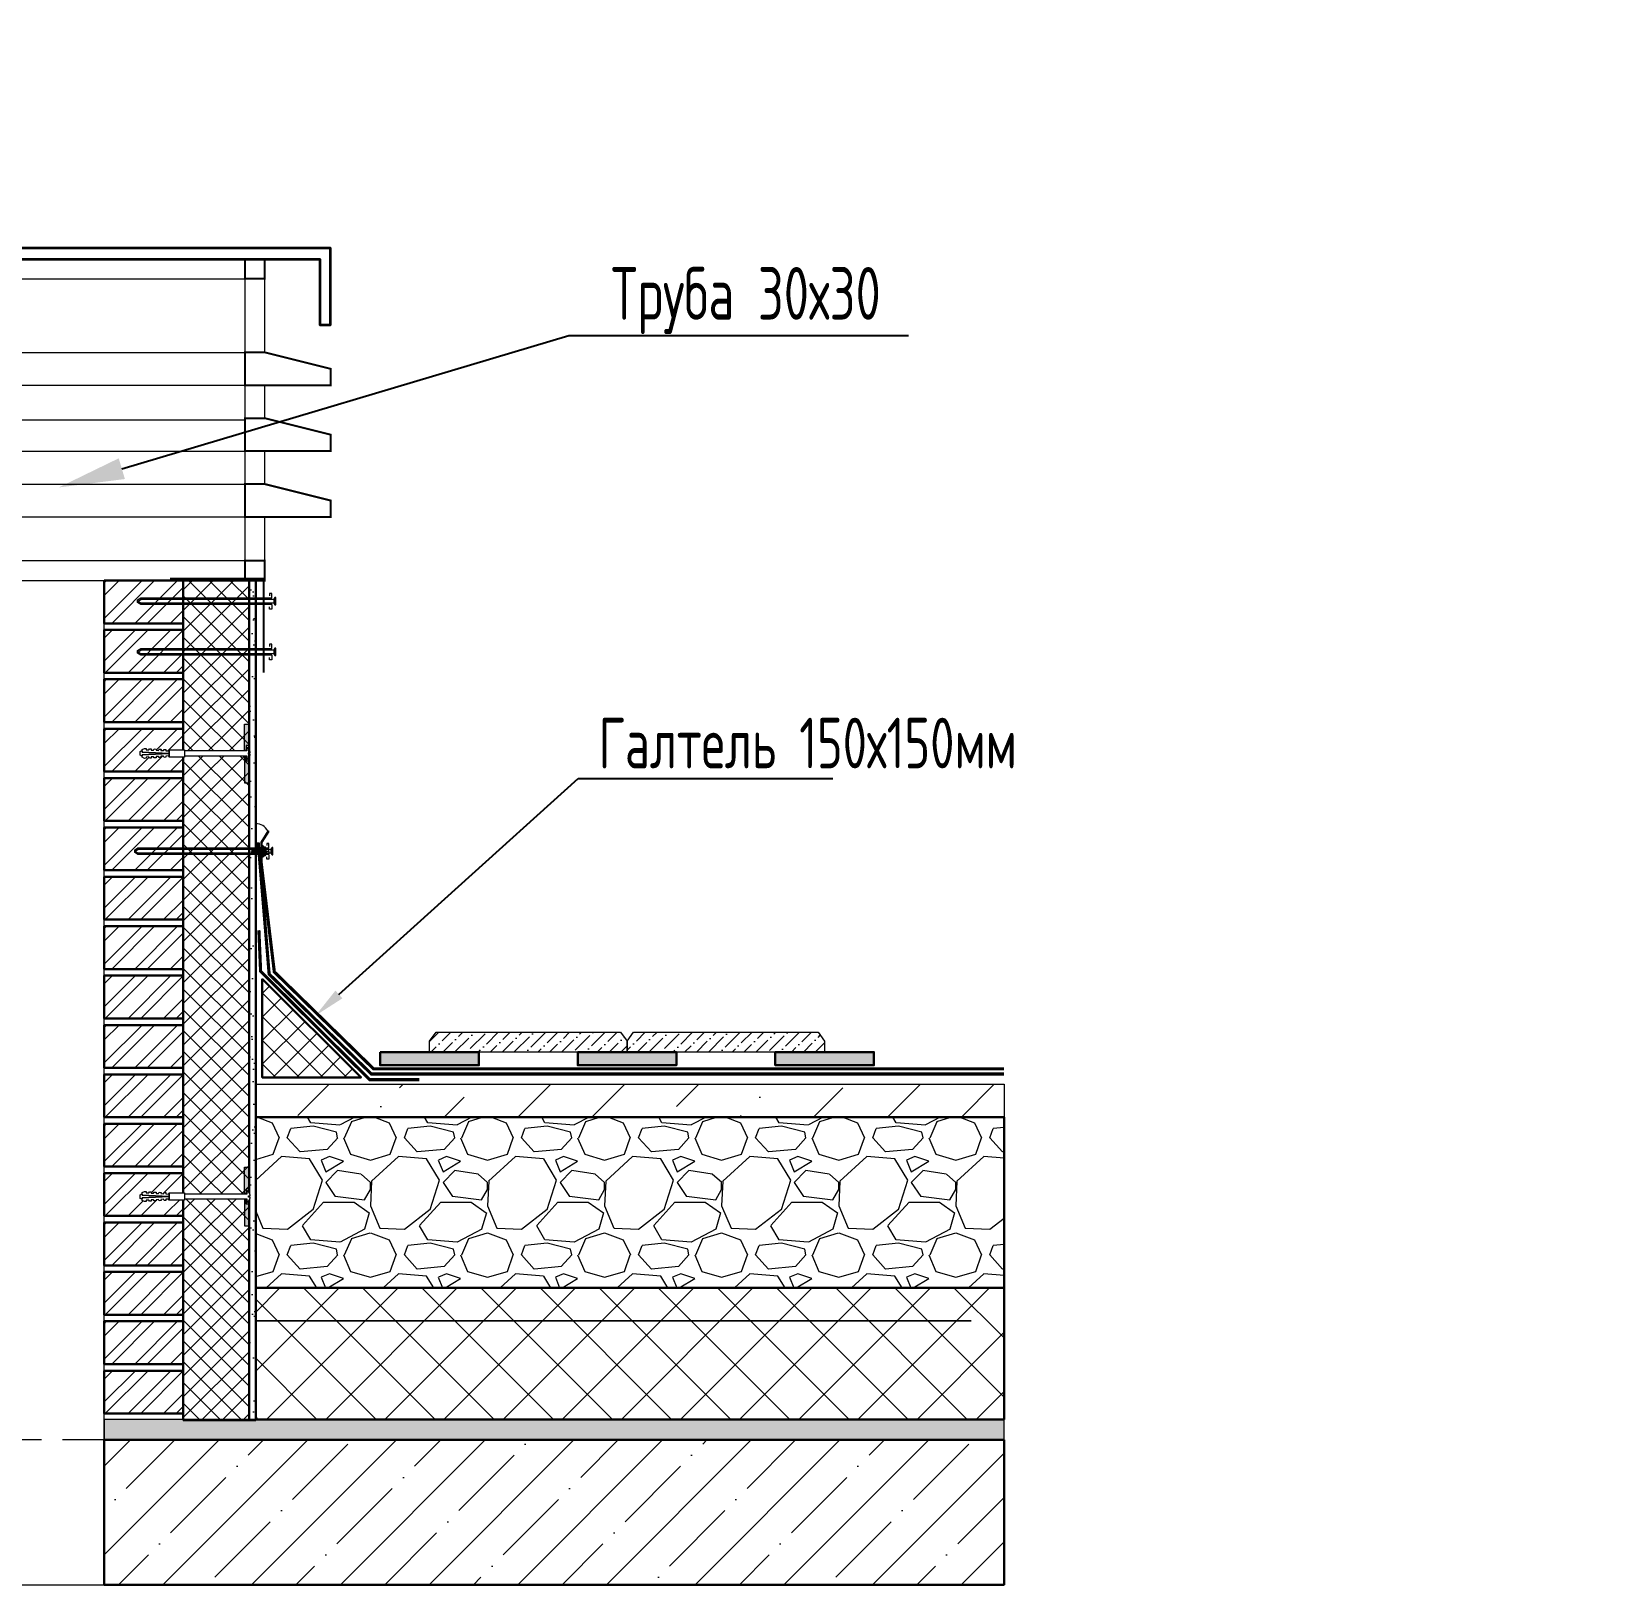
# Model space of a CAD drawing. Header units: millimetres. Extents: x -360149 to 682031, y -35655 to 209517.
# Drawn here: x 588741 to 591117, y 114298 to 116657 of the extents above; entities that cross this region are included whole.
import ezdxf
from ezdxf import colors
from ezdxf.entities.mleader import LeaderData, LeaderLine
from ezdxf.math import Vec2, Vec3

# ---------------------------------------------------------------- set-up
doc = ezdxf.new("R2010")
doc.units = ezdxf.units.MM
doc.header["$MEASUREMENT"] = 0
doc.linetypes.add('DASHED2', pattern=[9.525, 6.35, -3.175])
doc.linetypes.add('HIDDEN', pattern=[6, 4, -2])
doc.layers.get('0').update_dxf_attribs({"color": 250, "lineweight": 9})
for name, color, linetype, lineweight in [('1. АР_Разрез', 7, 'Continuous', 30), ('28. АР_ФАСАД', 7, 'Continuous', 9), ('TN-ГИДРОИЗОЛЯЦИЯ БИТУМАЯ ВЕРХНЯЯ', 32, 'Continuous', 15), ('TN-МЕТАЛЛ КОНСТРУКЦИИ', 162, 'Continuous', 35), ('Штриховка в сечении', 7, 'Continuous', 18)]:
    doc.layers.add(name, color=color, linetype=linetype, lineweight=lineweight)
doc.styles.add('ISOCPEUR', font='isocpeur.ttf', dxfattribs={"width": 0.7})

msp = doc.modelspace()

# ---------------------------------------------------------------- hatches: boundary and pattern name
at = {"ltscale": 3}
h = msp.add_hatch(dxfattribs=at)
h.set_pattern_fill('STEEL', color=256, scale=12)
h.set_pattern_definition([(45, (-19707.07, 99238.213), (-26.9407684, 26.9407684), []), (45, (-19707.07, 99257.263), (-26.9407684, 26.9407684), [])])
h.paths.add_polyline_path([(588971.79, 115823.29), (588851.79, 115823.29), (588851.79, 115758.29), (588971.79, 115758.29)])
h = msp.add_hatch()
h.set_pattern_fill('NET', color=256, scale=7, angle=45)
h.set_pattern_definition([(45, (185834.391, 3803088.884), (-15.71544821, 15.71544821), []), (135, (185834.391, 3803088.884), (-15.71544821, -15.71544821), [])])
h.paths.add_polyline_path([(588971.79, 115823.29), (588971.79, 114548.29), (589071.79, 114548.29), (589071.79, 115823.29)])
h = msp.add_hatch(dxfattribs=at)
h.set_pattern_fill('STEEL', color=256, scale=12)
h.set_pattern_definition([(45, (-19707.07, 99173.213), (-26.9407684, 26.9407684), []), (45, (-19707.07, 99192.263), (-26.9407684, 26.9407684), [])])
h.paths.add_polyline_path([(588971.79, 115748.29), (588851.79, 115748.29), (588851.79, 115683.29), (588971.79, 115683.29)])
h = msp.add_hatch(dxfattribs=at)
h.set_pattern_fill('STEEL', color=256, scale=12)
h.set_pattern_definition([(45, (-19707.07, 99088.213), (-26.9407684, 26.9407684), []), (45, (-19707.07, 99107.263), (-26.9407684, 26.9407684), [])])
h.paths.add_polyline_path([(588971.79, 115673.29), (588851.79, 115673.29), (588851.79, 115608.29), (588971.79, 115608.29)])
h = msp.add_hatch(dxfattribs=at)
h.set_pattern_fill('STEEL', color=256, scale=12)
h.set_pattern_definition([(45, (-19707.07, 99013.213), (-26.9407684, 26.9407684), []), (45, (-19707.07, 99032.263), (-26.9407684, 26.9407684), [])])
h.paths.add_polyline_path([(588971.79, 115598.29), (588851.79, 115598.29), (588851.79, 115533.29), (588971.79, 115533.29)])
h = msp.add_hatch(dxfattribs=at)
h.set_pattern_fill('STEEL', color=256, scale=12)
h.set_pattern_definition([(45, (-19707.07, 98948.213), (-26.9407684, 26.9407684), []), (45, (-19707.07, 98967.263), (-26.9407684, 26.9407684), [])])
h.paths.add_polyline_path([(588971.79, 115523.29), (588851.79, 115523.29), (588851.79, 115458.29), (588971.79, 115458.29)])
h = msp.add_hatch(dxfattribs=at)
h.set_pattern_fill('STEEL', color=256, scale=12)
h.set_pattern_definition([(45, (-19707.07, 98863.214), (-26.9407684, 26.9407684), []), (45, (-19707.07, 98882.264), (-26.9407684, 26.9407684), [])])
h.paths.add_polyline_path([(588971.79, 115448.29), (588851.79, 115448.29), (588851.79, 115383.29), (588971.79, 115383.29)])
h = msp.add_hatch(dxfattribs=at)
h.set_pattern_fill('STEEL', color=256, scale=12)
h.set_pattern_definition([(45, (-19707.07, 98798.214), (-26.9407684, 26.9407684), []), (45, (-19707.07, 98817.264), (-26.9407684, 26.9407684), [])])
h.paths.add_polyline_path([(588971.79, 115373.29), (588851.79, 115373.29), (588851.79, 115308.29), (588971.79, 115308.29)])
h = msp.add_hatch(dxfattribs=at)
h.set_pattern_fill('STEEL', color=256, scale=12)
h.set_pattern_definition([(45, (-19707.07, 98713.214), (-26.9407684, 26.9407684), []), (45, (-19707.07, 98732.264), (-26.9407684, 26.9407684), [])])
h.paths.add_polyline_path([(588971.79, 115298.29), (588851.79, 115298.29), (588851.79, 115233.29), (588971.79, 115233.29)])
h = msp.add_hatch(dxfattribs=at)
h.set_pattern_fill('STEEL', color=256, scale=12)
h.set_pattern_definition([(45, (-19707.07, 98648.214), (-26.9407684, 26.9407684), []), (45, (-19707.07, 98667.264), (-26.9407684, 26.9407684), [])])
h.paths.add_polyline_path([(588971.79, 115223.29), (588851.79, 115223.29), (588851.79, 115158.29), (588971.79, 115158.29)])
h = msp.add_hatch()
h.set_pattern_fill('ANSI37', color=256, scale=8, style=0)
h.set_pattern_definition([(45, (428956.215, 20832.196), (-17.9605122, 17.9605122), []), (135, (428956.215, 20832.196), (-17.9605122, -17.9605122), [])])
h.paths.add_polyline_path([(589241.79, 115068.59), (589091.79, 115218.59), (589091.79, 115068.59)])
h = msp.add_hatch(dxfattribs=at)
h.set_pattern_fill('STEEL', color=256, scale=12)
h.set_pattern_definition([(45, (-19707.07, 98563.214), (-26.9407684, 26.9407684), []), (45, (-19707.07, 98582.264), (-26.9407684, 26.9407684), [])])
h.paths.add_polyline_path([(588971.79, 115148.29), (588851.79, 115148.29), (588851.79, 115083.29), (588971.79, 115083.29)])
h = msp.add_hatch()
h.set_pattern_fill('ANSI36', color=256, scale=4, angle=359.76373)
h.set_pattern_definition([(44.763727, (636786.308, 363008.047), (6.8369733, 24.6677202), [31.75, -6.35, 0, -6.35])])
h.paths.add_polyline_path([(589345.81, 115123.9), (589355.81, 115137.24), (589635.81, 115137.24), (589645.81, 115123.9), (589645.81, 115107.24), (589345.81, 115107.24)])
h = msp.add_hatch()
h.set_pattern_fill('ANSI36', color=256, scale=4, angle=359.76373)
h.set_pattern_definition([(44.763727, (636486.308, 363008.047), (6.8369733, 24.6677202), [31.75, -6.35, 0, -6.35])])
h.paths.add_polyline_path([(589645.81, 115123.9), (589655.81, 115137.24), (589935.81, 115137.24), (589945.81, 115123.9), (589945.81, 115107.24), (589645.81, 115107.24)])
h = msp.add_hatch(color=253)
h.dxf.hatch_style = 1
h.paths.add_polyline_path([(589420.81, 115107.24), (589420.81, 115087.24), (589270.81, 115087.24), (589270.81, 115107.24)])
h = msp.add_hatch(color=253)
h.dxf.hatch_style = 1
h.paths.add_polyline_path([(589720.81, 115107.24), (589720.81, 115087.24), (589570.81, 115087.24), (589570.81, 115107.24)])
h = msp.add_hatch(color=253)
h.dxf.hatch_style = 1
h.paths.add_polyline_path([(590020.81, 115107.24), (590020.81, 115087.24), (589870.81, 115087.24), (589870.81, 115107.24)])
h = msp.add_hatch(dxfattribs=at)
h.set_pattern_fill('STEEL', color=256, scale=12)
h.set_pattern_definition([(45, (-19707.07, 98498.214), (-26.9407684, 26.9407684), []), (45, (-19707.07, 98517.264), (-26.9407684, 26.9407684), [])])
h.paths.add_polyline_path([(588971.79, 115073.29), (588851.79, 115073.29), (588851.79, 115008.29), (588971.79, 115008.29)])
h = msp.add_hatch(dxfattribs=at)
h.set_pattern_fill('STEEL', color=256, scale=12)
h.set_pattern_definition([(45, (-19707.07, 98413.214), (-26.9407684, 26.9407684), []), (45, (-19707.07, 98432.264), (-26.9407684, 26.9407684), [])])
h.paths.add_polyline_path([(588971.79, 114998.29), (588851.79, 114998.29), (588851.79, 114933.29), (588971.79, 114933.29)])
h = msp.add_hatch(dxfattribs=at)
h.set_pattern_fill('STEEL', color=256, scale=12)
h.set_pattern_definition([(45, (-19707.07, 98348.214), (-26.9407684, 26.9407684), []), (45, (-19707.07, 98367.264), (-26.9407684, 26.9407684), [])])
h.paths.add_polyline_path([(588971.79, 114923.29), (588851.79, 114923.29), (588851.79, 114858.29), (588971.79, 114858.29)])
h = msp.add_hatch(dxfattribs=at)
h.set_pattern_fill('STEEL', color=256, scale=12)
h.set_pattern_definition([(45, (-19707.07, 98263.214), (-26.9407684, 26.9407684), []), (45, (-19707.07, 98282.264), (-26.9407684, 26.9407684), [])])
h.paths.add_polyline_path([(588971.79, 114848.29), (588851.79, 114848.29), (588851.79, 114783.29), (588971.79, 114783.29)])
h = msp.add_hatch(dxfattribs=at)
h.set_pattern_fill('STEEL', color=256, scale=12)
h.set_pattern_definition([(45, (-19707.07, 98198.214), (-26.9407684, 26.9407684), []), (45, (-19707.07, 98217.264), (-26.9407684, 26.9407684), [])])
h.paths.add_polyline_path([(588971.79, 114773.29), (588851.79, 114773.29), (588851.79, 114708.29), (588971.79, 114708.29)])
at = {"transparency": 33554687}
h = msp.add_hatch(dxfattribs=at)
h.set_pattern_fill('ANSI37', color=256, scale=20, angle=90)
h.set_pattern_definition([(135, (184710.665, 3801297), (-44.9012806, -44.9012806), []), (225, (184710.665, 3801297), (44.9012806, -44.9012806), [])])
h.paths.add_polyline_path([(589081.79, 114749.29), (589081.79, 114549.4), (590218.51, 114549.4), (590218.51, 114749.29)])
at = {"ltscale": 3}
h = msp.add_hatch(dxfattribs=at)
h.set_pattern_fill('STEEL', color=256, scale=12)
h.set_pattern_definition([(45, (-19707.07, 98113.214), (-26.9407684, 26.9407684), []), (45, (-19707.07, 98132.264), (-26.9407684, 26.9407684), [])])
h.paths.add_polyline_path([(588971.79, 114698.29), (588851.79, 114698.29), (588851.79, 114633.29), (588971.79, 114633.29)])
h = msp.add_hatch(dxfattribs=at)
h.set_pattern_fill('STEEL', color=256, scale=12)
h.set_pattern_definition([(45, (-19707.07, 98048.214), (-26.9407684, 26.9407684), []), (45, (-19707.07, 98067.264), (-26.9407684, 26.9407684), [])])
h.paths.add_polyline_path([(588971.79, 114623.29), (588851.79, 114623.29), (588851.79, 114558.29), (588971.79, 114558.29)])
at = {"layer": '28. АР_ФАСАД', "ltscale": 3}
h = msp.add_hatch(dxfattribs=at)
h.set_pattern_fill('ANSI35', color=256, scale=15, style=0)
h.set_pattern_definition([(45, (-19925.78, 78461.68), (-67.351921, 67.351921), []), (45, (-19858.43, 78461.68), (-67.351921, 67.351921), [119.0625, -23.8125, 0, -23.8125])])
h.paths.add_polyline_path([(588851.79, 114518.29), (588851.79, 114298.29), (590218.51, 114298.29), (590218.51, 114518.29)])
at = {"layer": 'Штриховка в сечении', "transparency": 33554636}
h = msp.add_hatch(dxfattribs=at)
h.set_pattern_fill('ANSI36', color=256, scale=25)
h.set_pattern_definition([(45, (566175.76, 218325.584), (42.09495, 154.34815), [198.4375, -39.6875, 0, -39.6875])])
h.paths.add_polyline_path([(589081.79, 115058.29), (589081.79, 115008.29), (590218.51, 115008.29), (590218.51, 115058.29)])
at = {"layer": 'Штриховка в сечении', "lineweight": 5, "transparency": 33554636}
h = msp.add_hatch(dxfattribs=at)
h.set_pattern_fill('GRAVEL', color=256, scale=7)
h.set_pattern_definition([(228.0127875, (184710.133, 3820683.32), (-1422.40000011, -1600.1999999), [23.920501, -2368.133855]), (184.969741, (184694.1315, 3820665.54), (2133.599999156, 177.800010129), [41.04833, -4063.7834225]), (132.5104471, (184653.237, 3820661.984), (1778.00000075, -1955.799999317), [28.943706, -2865.430596]), (267.273689, (184583.8955, 3820617.534), (177.800000372, 3555.999999981), [37.380316, -3700.65062]), (292.83365418, (184582.1175, 3820580.196), (-889.000000074, 2133.599999969), [36.654359, -3628.786542]), (357.273689, (184596.3415, 3820546.414), (-3555.999999981, 177.800000372), [37.380316, -3700.65062]), (37.69424047, (184633.6795, 3820544.636), (-2311.399999898, -1778.000000133), [49.433556, -4893.918072]), (72.25532837, (184672.7955, 3820574.862), (1244.600000335, 3911.599999894), [46.670366, -4620.367962]), (121.42956562, (184687.0195, 3820619.312), (-1422.400000202, 2311.399999876), [37.50691, -3713.188199]), (175.2363583, (184667.461, 3820651.316), (1955.79999997, -177.80000031), [42.81993, -2098.1755865]), (222.3974378, (184624.7895, 3820654.872), (-2133.599999932, -1955.8000000745), [55.375454, -5482.174076]), (138.81407483, (184759.917, 3820615.756), (-1244.599999925, 1066.80000009), [18.900318, -1871.139608]), (171.4692344, (184745.6935, 3820628.202), (2311.400000062, -355.599999597), [35.957739, -3559.82473]), (225, (184710.13, 3820633.54), (-2e-14, -177.8), [25.144654, -226.302518]), (203.1985905, (184697.687, 3820654.872), (889.00000002, 355.59999994), [13.540892, -1340.543566]), (291.8014095, (184685.24, 3820649.538), (-177.80000004, 533.4), [19.149593, -938.332709]), (30.9637565, (184692.353, 3820631.758), (533.40000001, 355.59999998), [31.102376, -1005.640871]), (161.5650512, (184719.023, 3820647.76), (355.6, -177.8), [22.4901, -539.762868]), (16.38954033, (184582.117, 3820649.538), (1778, 533.4), [31.50616, -3119.117867]), (70.34617594, (184612.343, 3820658.428), (-711.200000065, -1955.799999977), [26.431926, -2616.7550975]), (293.1985905, (184719.023, 3820683.32), (-355.59999994, 889.00000002), [27.081607, -1327.002851]), (343.61045967, (184729.691, 3820658.428), (-1778.000000037, 533.399999876), [31.50616, -3119.117867]), (339.4439548, (184582.117, 3820539.302), (-889, 355.6), [30.382464, -1488.741402]), (294.7751406, (184610.565, 3820528.634), (-889.00000106, 1955.79999952), [25.457048, -2520.251537]), (66.8014095, (184720.801, 3820505.52), (355.59999994, 889.00000002), [27.081607, -1327.002851]), (17.35402464, (184731.47, 3820530.412), (-2311.399999954, -711.20000015), [29.804792, -2950.666319]), (69.4439548, (184633.68, 3820505.52), (-355.60000001, -889), [15.191232, -1503.932634]), (101.3099325, (184710.133, 3820505.52), (-177.8, 711.2), [9.066022, -897.5396475]), (165.9637565, (184708.355, 3820514.41), (533.4, -177.8), [36.654359, -696.433821]), (186.00900596, (184672.7955, 3820523.3), (1777.99999999, 177.800000093), [33.96869, -3362.8955404]), (303.6900675, (184692.353, 3820615.756), (-177.8, 355.6), [25.642672, -615.424345]), (353.1572266, (184706.5775, 3820594.42), (3022.600000019, -355.599999842), [44.768973, -4432.1206346]), (60.9453959, (184751.027, 3820589.086), (-711.20000002, -1244.59999999), [18.305577, -1812.257462]), (90, (184759.92, 3820605.09), (-177.8, 177.8), [10.668, -167.132]), (120.25643716, (184669.24, 3820528.634), (711.199999913, -1244.60000005), [24.700687, -2445.375854]), (48.0127875, (184656.793, 3820549.97), (1422.400000117, 1600.199999896), [47.841002, -2344.213354]), (0, (184688.8, 3820585.53), (177.8, 177.8), [46.228, -131.572]), (325.3048465, (184735.025, 3820585.53), (1778.000000674, -1244.599999038), [28.112669, -2783.152171]), (254.0546041, (184758.14, 3820569.528), (-177.79999999, -711.2), [25.888036, -1268.515503]), (207.64597536, (184751.0275, 3820544.636), (-3378.200000124, -1777.999999764), [42.150157, -4172.87251]), (175.42607874, (184713.6895, 3820525.078), (-2311.4, 177.8), [44.592062, -4414.609252])])
h.paths.add_polyline_path([(589081.79, 115008.29), (589081.79, 114749.29), (590218.51, 114749.29), (590218.51, 115008.29)])
at = {"layer": 'Штриховка в сечении', "transparency": 33554636}
h = msp.add_hatch(dxfattribs=at)
h.set_pattern_fill('AR-SAND', color=256, scale=0.3)
h.set_pattern_definition([(37.5, (187588.278, 3808186.337), (-0.48000939, 14.68239712), [0, -11.5824, 0, -12.954, 0, -12.3825]), (7.5, (187588.278, 3808186.337), (13.48569849, 21.50475302), [0, -6.2484, 0, -10.4394, 0, -4.0005]), (327.5, (187578.906, 3808186.337), (23.729771107, 0.04311554), [0, -3.81, 0, -13.716, 0, -17.907]), (317.5, (187578.906, 3808186.337), (22.90669357, 6.6878797), [0, -1.905, 0, -8.9916, 0, -10.287])])
h.paths.add_polyline_path([(590218.54, 114518.29), (590218.51, 114548.29), (588851.8, 114548.85), (588851.8, 114518.85)])

# ---------------------------------------------------------------- linework, layer by layer
at = {"ltscale": 3}
msp.add_line((588851.79, 114518.29), (588851.79, 115823.29), dxfattribs=at)
for p, q in [((589111.01, 115797.4), (589111.01, 115786.2)), ((589111.01, 115720.45), (589111.01, 115709.25)), ((589075.36, 115411.94), (589076.36, 115413.44)), ((589076.38, 115412.94), (589075.36, 115411.94)), ((589076.36, 115410.44), (589075.36, 115411.94)), ((589076.36, 115413.44), (589076.38, 115412.94)), ((589076.36, 115413.44), (589083.26, 115413.44)), ((589076.36, 115410.44), (589081.79, 115410.44)), ((589076.38, 115412.94), (589080.36, 115412.44)), ((589080.36, 115413.44), (589080.36, 115412.44)), ((589081.56, 115411.73), (589080.36, 115412.44)), ((589080.36, 115410.44), (589081.56, 115411.73)), ((589081.94, 115411.73), (589081.79, 115410.44)), ((589082.68, 115409.55), (589081.79, 115410.44)), ((589081.94, 115411.73), (589082.68, 115409.55)), ((589081.94, 115411.73), (589082.68, 115410.44)), ((589082.68, 115410.44), (589083.99, 115410.44)), ((589082.68, 115409.55), (589082.68, 115410.44)), ((589083.26, 115414.33), (589084.88, 115409.55)), ((589083.26, 115414.33), (589084.16, 115413.44)), ((589083.26, 115414.33), (589083.26, 115413.44)), ((589083.26, 115413.44), (589083.99, 115410.44)), ((589084.88, 115409.55), (589083.99, 115410.44)), ((589084.16, 115413.44), (589085.46, 115413.44)), ((589084.16, 115413.44), (589084.88, 115410.44)), ((589084.88, 115410.44), (589086.19, 115410.44)), ((589084.88, 115409.55), (589084.88, 115410.44)), ((589085.46, 115414.33), (589087.08, 115409.55)), ((589085.46, 115414.33), (589086.36, 115413.44)), ((589085.46, 115414.33), (589085.46, 115413.44)), ((589085.46, 115413.44), (589086.19, 115410.44)), ((589087.08, 115409.55), (589086.19, 115410.44)), ((589086.36, 115413.44), (589087.66, 115413.44)), ((589086.36, 115413.44), (589087.08, 115410.44)), ((589087.08, 115410.44), (589088.39, 115410.44)), ((589087.08, 115409.55), (589087.08, 115410.44)), ((589087.66, 115414.33), (589089.28, 115409.55)), ((589087.66, 115414.33), (589088.56, 115413.44)), ((589087.66, 115414.33), (589087.66, 115413.44)), ((589087.66, 115413.44), (589088.39, 115410.44)), ((589089.28, 115409.55), (589088.39, 115410.44)), ((589088.56, 115413.44), (589089.86, 115413.44)), ((589088.56, 115413.44), (589089.28, 115410.44)), ((589089.28, 115410.44), (589090.59, 115410.44)), ((589089.28, 115409.55), (589089.28, 115410.44)), ((589089.86, 115414.33), (589091.48, 115409.55)), ((589089.86, 115414.33), (589090.76, 115413.44)), ((589089.86, 115414.33), (589089.86, 115413.44)), ((589089.86, 115413.44), (589090.59, 115410.44)), ((589091.48, 115409.55), (589090.59, 115410.44)), ((589090.76, 115413.44), (589091.82, 115413.44)), ((589090.76, 115413.44), (589091.48, 115410.44)), ((589091.48, 115410.44), (589091.82, 115410.44)), ((589091.48, 115409.55), (589091.48, 115410.44)), ((589091.82, 115419.64), (589091.82, 115404.26)), ((589093.48, 115419.63), (589093.48, 115404.25)), ((589095.48, 115418.49), (589093.48, 115418.49)), ((589095.48, 115418.49), (589093.48, 115418.49)), ((589095.48, 115405.39), (589093.48, 115405.39)), ((589095.48, 115418.69), (589095.48, 115405.19)), ((589095.48, 115418.69), (589095.98, 115418.69)), ((589095.48, 115405.19), (589095.98, 115405.19)), ((589096.99, 115415.44), (589095.98, 115418.69)), ((589095.98, 115418.69), (589095.98, 115405.19)), ((589097.02, 115408.44), (589095.98, 115405.19)), ((589096.98, 115416.44), (589097.02, 115407.43)), ((589097.98, 115416.44), (589096.98, 115416.44)), ((589097.98, 115407.44), (589097.02, 115407.43)), ((589097.98, 115411.94), (589097.98, 115416.44)), ((589101.98, 115415.44), (589097.98, 115415.44)), ((589101.98, 115411.94), (589097.98, 115411.94)), ((589097.98, 115411.94), (589097.98, 115407.44)), ((589101.98, 115408.44), (589097.98, 115408.44)), ((589101.98, 115408.44), (589097.98, 115408.44)), ((589101.98, 115408.44), (589098.9, 115408.44)), ((589101.98, 115411.94), (589101.98, 115415.44)), ((589101.98, 115411.94), (589101.98, 115408.44)), ((589106.76, 115417.78), (589106.76, 115406.58))]:
    msp.add_line(p, q)
for points in [[(588082.06, 116169.85), (589095.54, 116169.85), (589095.54, 116311.62), (588082.06, 116311.62)], [(588082.06, 116311.62), (588082.06, 116281.62), (589095.54, 116281.62), (589095.54, 116311.62)], [(589095.54, 116281.62), (589065.54, 116281.62), (589065.54, 116169.85), (589095.54, 116169.85)], [(589095.54, 116119.85), (589065.54, 116119.85), (589065.54, 116069.85), (589095.54, 116069.85)], [(589095.54, 116019.85), (589065.54, 116019.85), (589065.54, 115969.85), (589095.54, 115969.85)], [(589095.54, 115919.85), (589065.54, 115919.85), (589065.54, 115853.29), (589095.54, 115853.29)], [(588082.06, 115853.29), (588082.06, 115823.29), (589095.54, 115823.29), (589095.54, 115853.29)]]:
    msp.add_lwpolyline(points, close=True, dxfattribs=at)
at = {"ltscale": 3, "const_width": 3}
for points in [[(589095.54, 116281.62), (589065.54, 116281.62), (589065.54, 116311.62), (589095.54, 116311.62)], [(589065.54, 116169.85), (589095.54, 116169.85), (589195.54, 116144.85), (589195.54, 116119.85), (589065.54, 116119.85)], [(589065.54, 116069.85), (589095.54, 116069.85), (589195.54, 116044.85), (589195.54, 116019.85), (589065.54, 116019.85)], [(589065.54, 115969.85), (589095.54, 115969.85), (589195.54, 115944.85), (589195.54, 115919.85), (589065.54, 115919.85)], [(589095.54, 115823.29), (589065.54, 115823.29), (589065.54, 115853.29), (589095.54, 115853.29)]]:
    msp.add_lwpolyline(points, close=True, dxfattribs=at)
at = {"ltscale": 3}
for points in [[(588112.06, 116119.85), (589065.54, 116119.85)], [(588112.06, 116067.46), (589065.54, 116067.46)], [(588112.06, 116019.85), (589065.54, 116019.85)], [(588112.06, 115969.85), (589065.54, 115969.85)], [(588112.06, 115919.85), (589065.54, 115919.85)], [(589106.18, 115796.8), (589106.18, 115803.82), (589102.81, 115803.82), (589102.81, 115800.31)], [(589106.18, 115786.8), (589106.18, 115779.77), (589102.81, 115779.77), (589102.81, 115783.29)], [(589106.18, 115719.85), (589106.18, 115726.88), (589102.81, 115726.88), (589102.81, 115723.37)], [(589106.18, 115709.85), (589106.18, 115702.83), (589102.81, 115702.83), (589102.81, 115706.34)], [(589101.94, 115417.18), (589101.94, 115424.2), (589098.56, 115424.2), (589098.56, 115420.69)], [(589101.94, 115407.18), (589101.94, 115400.15), (589098.56, 115400.15), (589098.56, 115403.67)]]:
    msp.add_lwpolyline(points, dxfattribs=at)
for points in [[(589106.18, 115786.8), (588907.24, 115786.8), (588902.29, 115789.79), (588902.29, 115793.81), (588907.24, 115796.8), (589106.18, 115796.8)], [(589109.19, 115788.8), (588907.8, 115788.8), (588904.29, 115790.92), (588904.29, 115792.68), (588907.8, 115794.8), (589109.19, 115794.8)], [(589106.18, 115709.85), (588907.24, 115709.85), (588902.29, 115712.84), (588902.29, 115716.87), (588907.24, 115719.85), (589106.18, 115719.85)], [(589109.19, 115711.85), (588907.8, 115711.85), (588904.29, 115713.97), (588904.29, 115715.74), (588907.8, 115717.85), (589109.19, 115717.85)], [(589101.94, 115407.18), (588903, 115407.18), (588898.05, 115410.17), (588898.05, 115414.19), (588903, 115417.18), (589101.94, 115417.18)], [(589104.94, 115409.18), (588903.55, 115409.18), (588900.05, 115411.3), (588900.05, 115413.06), (588903.55, 115415.18), (589104.94, 115415.18)], [(588321.72, 114298.29), (588851.79, 114298.29)]]:
    msp.add_lwpolyline(points)
for points in [[(589112.19, 115786.2), (589112.19, 115797.4), (589111.01, 115797.4), (589109.19, 115794.8), (589109.19, 115788.8), (589111.01, 115786.2)], [(589112.19, 115709.25), (589112.19, 115720.45), (589111.01, 115720.45), (589109.19, 115717.85), (589109.19, 115711.85), (589111.01, 115709.25)], [(589100.35, 115443.05), (589089.82, 115425.94), (589089.82, 115397.44), (589091.82, 115397.44), (589091.82, 115425.38), (589102.05, 115442)], [(589107.94, 115406.58), (589107.94, 115417.78), (589106.76, 115417.78), (589104.94, 115415.18), (589104.94, 115409.18), (589106.76, 115406.58)]]:
    msp.add_lwpolyline(points, close=True)
msp.add_lwpolyline([(589100.35, 115443.05, 0.2629337), (589081.79, 115454.35)], format="xyb")
at = {"lineweight": 30}
for points in [[(589091.79, 115218.59), (589091.79, 115068.59), (589241.79, 115068.59)], [(589270.81, 115107.24), (589420.81, 115107.24), (589420.81, 115087.24), (589270.81, 115087.24)], [(589570.81, 115107.24), (589720.81, 115107.24), (589720.81, 115087.24), (589570.81, 115087.24)], [(589870.81, 115107.24), (590020.81, 115107.24), (590020.81, 115087.24), (589870.81, 115087.24)]]:
    msp.add_lwpolyline(points, close=True, dxfattribs=at)
at = {"lineweight": 18}
for points in [[(589355.81, 115137.24), (589635.81, 115137.24), (589645.81, 115123.9), (589645.81, 115107.24), (589345.81, 115107.24), (589345.81, 115123.9)], [(589655.81, 115137.24), (589935.81, 115137.24), (589945.81, 115123.9), (589945.81, 115107.24), (589645.81, 115107.24), (589645.81, 115123.9)]]:
    msp.add_lwpolyline(points, close=True, dxfattribs=at)
at = {"transparency": 33554687}
msp.add_lwpolyline([(589081.79, 114699.29), (590168.51, 114699.29), (590168.51, 114699.29), (589081.79, 114699.29)], close=True, dxfattribs=at)
at = {"linetype": 'DASHED2', "ltscale": 10}
msp.add_lwpolyline([(588321.72, 114298.29), (588851.79, 114298.29), (588851.79, 114518.29), (588321.72, 114518.29)], close=True, dxfattribs=at)
msp.add_arc((589083.69, 115430.63), 20.46, 245.97267, 260.62885)
at = {"ltscale": 100}
for centre, start, end in [((589092.65, 115419.55), 5.23804, 173.76859), ((589092.65, 115404.33), 185.73473, 354.26527)]:
    msp.add_arc(centre, 0.833, start, end, dxfattribs=at)
at = {"layer": '1. АР_Разрез'}
for points in [[(588971.79, 115823.29), (588851.79, 115823.29), (588851.79, 115758.29), (588971.79, 115758.29)], [(588971.79, 115748.29), (588851.79, 115748.29), (588851.79, 115683.29), (588971.79, 115683.29)], [(588971.79, 115673.29), (588851.79, 115673.29), (588851.79, 115608.29), (588971.79, 115608.29)], [(588971.79, 115598.29), (588851.79, 115598.29), (588851.79, 115533.29), (588971.79, 115533.29)], [(588971.79, 115523.29), (588851.79, 115523.29), (588851.79, 115458.29), (588971.79, 115458.29)], [(588971.79, 115448.29), (588851.79, 115448.29), (588851.79, 115383.29), (588971.79, 115383.29)], [(588971.79, 115373.29), (588851.79, 115373.29), (588851.79, 115308.29), (588971.79, 115308.29)], [(588971.79, 115298.29), (588851.79, 115298.29), (588851.79, 115233.29), (588971.79, 115233.29)], [(588971.79, 115223.29), (588851.79, 115223.29), (588851.79, 115158.29), (588971.79, 115158.29)], [(588971.79, 115148.29), (588851.79, 115148.29), (588851.79, 115083.29), (588971.79, 115083.29)], [(588971.79, 115073.29), (588851.79, 115073.29), (588851.79, 115008.29), (588971.79, 115008.29)], [(588971.79, 114998.29), (588851.79, 114998.29), (588851.79, 114933.29), (588971.79, 114933.29)], [(588971.79, 114923.29), (588851.79, 114923.29), (588851.79, 114858.29), (588971.79, 114858.29)], [(588971.79, 114848.29), (588851.79, 114848.29), (588851.79, 114783.29), (588971.79, 114783.29)], [(588971.79, 114773.29), (588851.79, 114773.29), (588851.79, 114708.29), (588971.79, 114708.29)], [(588971.79, 114698.29), (588851.79, 114698.29), (588851.79, 114633.29), (588971.79, 114633.29)], [(588971.79, 114623.29), (588851.79, 114623.29), (588851.79, 114558.29), (588971.79, 114558.29)]]:
    msp.add_lwpolyline(points, close=True, dxfattribs=at)
at = {"layer": 'TN-ГИДРОИЗОЛЯЦИЯ БИТУМАЯ ВЕРХНЯЯ', "color": 0, "linetype": 'HIDDEN', "ltscale": 10, "const_width": 4.79}
for points in [[(590218.51, 115073.98), (589257.41, 115073.98), (589102.28, 115225.58), (589085.65, 115425.7)], [(590218.51, 115081.87), (589260.63, 115081.87), (589110.12, 115228.95), (589089.82, 115397.44)], [(589330.45, 115065.34), (589254.84, 115065.34), (589089.3, 115229.84), (589086.68, 115292.3)]]:
    msp.add_lwpolyline(points, dxfattribs=at)
at = {"layer": 'TN-МЕТАЛЛ КОНСТРУКЦИИ', "color": 0}
msp.add_lwpolyline([(587982.06, 116211.69), (587998.32, 116211.69), (587998.32, 116311.62), (589179.28, 116311.62), (589179.28, 116211.69), (589195.54, 116211.69), (589195.54, 116327.89), (587982.06, 116327.89)], close=True, dxfattribs=at)
at = {"layer": 'TN-МЕТАЛЛ КОНСТРУКЦИИ', "color": 0, "const_width": 3}
msp.add_lwpolyline([(589093.72, 115683.48), (589093.72, 115826.37), (588951.79, 115826.37)], dxfattribs=at)
at = {"layer": 'Штриховка в сечении', "lineweight": 30}
for points in [[(588971.79, 114548.29), (588971.79, 115823.29), (589071.79, 115823.29), (589071.79, 114548.29)], [(589081.79, 115008.29), (590218.51, 115008.29), (590218.51, 114749.29), (589081.79, 114749.29)], [(589081.79, 114749.29), (590218.51, 114749.29), (590218.51, 114549.4), (589081.79, 114549.4)], [(590218.51, 114518.29), (588851.79, 114518.29), (588851.79, 114298.29), (590218.51, 114298.29)]]:
    msp.add_lwpolyline(points, close=True, dxfattribs=at)
at = {"layer": 'Штриховка в сечении'}
msp.add_lwpolyline([(589081.79, 115058.29), (590218.51, 115058.29), (590218.51, 115008.29), (589081.79, 115008.29)], close=True, dxfattribs=at)
at = {"layer": 'Штриховка в сечении', "lineweight": 13}
msp.add_lwpolyline([(588851.8, 114518.29), (590218.52, 114518.29), (590218.52, 114549.4), (588851.8, 114549.4)], close=True, dxfattribs=at)

# ---------------------------------------------------------------- leaders
ml = msp.add_multileader_mtext('Standard')
ml.set_content('Колпак на шахту', color=256, style='ISOCPEUR')
ml.set_leader_properties()
ml.build(insert=Vec2(0, 0))
ml.multileader.update_dxf_attribs({"text_left_attachment_type": 5, "text_right_attachment_type": 6, "dogleg_length": 60.19, "arrow_head_size": 100})
ctx = ml.context
ctx.base_point, ctx.char_height, ctx.arrow_head_size, ctx.landing_gap_size, ctx.plane_origin = Vec3(587739.25, 116553.45), 80, 100, 4, Vec3(590552.93, 122050.92)
ctx.left_attachment, ctx.right_attachment = 5, 6
notes = []
notes.append((ctx, [(1, (1, 1, 0), (588417.84, 116553.45), (-1, 0), 60.19, [(0, [(588588.8, 116327.89)], 0, [])])]))
ctx.mtext.insert, ctx.mtext.width, ctx.mtext.defined_height, ctx.mtext.flow_direction = Vec3(587612.45, 116657.45), 1413.1285, 136.9, 5
ml = msp.add_multileader_mtext('Standard')
ml.set_content('Труба 30х30', color=256, style='ISOCPEUR')
ml.set_leader_properties()
ml.build(insert=Vec2(0, 0))
ml.multileader.update_dxf_attribs({"text_left_attachment_type": 5, "text_right_attachment_type": 6, "dogleg_length": 30.1, "arrow_head_size": 100})
ctx = ml.context
ctx.base_point, ctx.char_height, ctx.arrow_head_size, ctx.landing_gap_size, ctx.plane_origin = Vec3(589617.63, 116195.45), 80, 100, 4, Vec3(594496.36, 127891.06)
ctx.left_attachment, ctx.right_attachment = 5, 6
notes.append((ctx, [(0, (1, 1, 0), (589557.44, 116195.45), (1, 0), 60.19, [(0, [(588782.67, 115964.65)], 0, [])])]))
ctx.mtext.insert, ctx.mtext.width, ctx.mtext.defined_height, ctx.mtext.flow_direction = Vec3(589621.63, 116299.45), 5659.5924, 273.8, 5
ml = msp.add_multileader_mtext('Standard')
ml.set_content('{\\H2x;Галтель 150х150мм} ', color=256, style='ISOCPEUR')
ml.set_leader_properties()
ml.build(insert=Vec2(0, 0))
ml.multileader.update_dxf_attribs({"text_left_attachment_type": 5, "text_right_attachment_type": 6, "dogleg_length": 60.19, "arrow_head_size": 48})
ctx = ml.context
ctx.base_point, ctx.char_height, ctx.arrow_head_size, ctx.landing_gap_size, ctx.plane_origin = Vec3(589600.55, 115522.79), 38.4, 48, 1.92, Vec3(589573.38, 115178.52)
ctx.left_attachment, ctx.right_attachment = 5, 6
notes.append((ctx, [(0, (1, 1, 0), (589571.65, 115522.79), (1, 0), 28.89, [(0, [(589172.62, 115162.52)], 0, [])])]))
ctx.mtext.insert, ctx.mtext.width, ctx.mtext.defined_height, ctx.mtext.flow_direction = Vec3(589602.47, 115614.95), 1014.5028, 159.25, 5
for ctx, leaders in notes:
    for number, flags, end, landing, length, lines in leaders:
        leader = LeaderData()
        leader.index, (leader.has_last_leader_line, leader.has_dogleg_vector, leader.attachment_direction) = number, flags
        leader.last_leader_point, leader.dogleg_vector, leader.dogleg_length = Vec3(end), Vec3(landing), length
        for number, points, colour, breaks in lines:
            line = LeaderLine()
            line.index, line.vertices, line.color, line.breaks = number, Vec3.list(points), colors.encode_raw_color(colour), breaks
            leader.lines.append(line)
        ctx.leaders.append(leader)

# ---------------------------------------------------------------- next in the draw order: wipeouts: each hides what was drawn before it
at = {"lineweight": 0}
msp.add_wipeout([(588969.92, 115560.77), (588973.67, 115564.52), (589068.23, 115564.52), (589068.23, 115569.87), (589069.12, 115569.87), (589070.96, 115568), (589072.21, 115565.88), (589073.46, 115562.7), (589073.58, 115561.66), (589070.9, 115561.66), (589070.9, 115559.88), (589073.58, 115559.88), (589073.46, 115558.84), (589072.21, 115555.66), (589070.96, 115553.54), (589069.12, 115551.67), (589068.23, 115551.67), (589068.23, 115557.02), (588973.67, 115557.02)], dxfattribs=at)

# ---------------------------------------------------------------- next in the draw order: hatches: boundary and pattern name
h = msp.add_hatch(color=256)
h.paths.add_polyline_path([(589071.79, 115516.18), (589064.66, 115516.18), (589064.66, 115556.13), (589067.34, 115556.13), (589067.34, 115549), (589071.79, 115549)])
h.paths.add_polyline_path([(589071.79, 115572.54), (589067.34, 115572.54), (589067.34, 115565.41), (589064.66, 115565.41), (589064.66, 115605.36), (589071.79, 115605.36)])
at = {"layer": 'Штриховка в сечении', "ltscale": 3, "transparency": 33554636}
h = msp.add_hatch(dxfattribs=at)
h.set_pattern_fill('AR-SAND', color=256, scale=0.7)
h.set_pattern_definition([(37.5, (-18178.378, 101562.77), (-1.1200219, 34.2589266), [0, -27.0256, 0, -30.226, 0, -28.8925]), (7.5, (-18178.38, 101562.77), (31.4666298, 50.177757), [0, -14.5796, 0, -24.3586, 0, -9.3345]), (327.5, (-18200.247, 101562.77), (55.3694659, 0.100603), [0, -8.89, 0, -32.004, 0, -41.783]), (317.5, (-18200.247, 101562.77), (53.4489517, 15.6050526), [0, -4.445, 0, -20.9804, 0, -24.003])])
h.paths.add_polyline_path([(589081.79, 115823.29), (589071.79, 115823.29), (589071.79, 114548.29), (589081.79, 114548.29)])

# ---------------------------------------------------------------- next in the draw order: linework, layer by layer
at = {"lineweight": 30, "ltscale": 3}
msp.add_lwpolyline([(589081.79, 115823.29), (589071.79, 115823.29), (589071.79, 114548.29), (589081.79, 114548.29)], close=True, dxfattribs=at)
for points in [[(589067.34, 115565.41), (589064.66, 115565.41), (589064.66, 115605.36), (589071.79, 115605.36), (589071.79, 115572.54), (589067.34, 115572.54)], [(589067.34, 115556.13), (589064.66, 115556.13), (589064.66, 115516.18), (589071.79, 115516.18), (589071.79, 115549), (589067.34, 115549)]]:
    msp.add_lwpolyline(points, close=True)

# ---------------------------------------------------------------- next in the draw order: wipeouts: each hides what was drawn before it
at = {"lineweight": 0}
msp.add_wipeout([(588973.67, 115566.39), (588973.67, 115555.15), (588950.26, 115555.15), (588950.26, 115566.39)], dxfattribs=at)

# ---------------------------------------------------------------- next in the draw order: linework, layer by layer
msp.add_lwpolyline([(589073.58, 115561.66), (589073.46, 115562.7), (589072.21, 115565.88), (589070.96, 115568), (589069.12, 115569.87), (589068.23, 115569.87), (589068.23, 115564.52), (588973.67, 115564.52), (588973.67, 115557.02), (589068.23, 115557.02), (589068.23, 115551.67), (589069.12, 115551.67), (589070.96, 115553.54), (589072.21, 115555.66), (589073.46, 115558.84), (589073.58, 115559.88), (589070.9, 115559.88), (589070.9, 115561.66), (589073.58, 115561.66)], close=True)

# ---------------------------------------------------------------- next in the draw order: wipeouts: each hides what was drawn before it
for points in [[(588950.26, 115555.15), (588949.23, 115556.97), (588945.49, 115556.78), (588945.59, 115554.91), (588942.78, 115554.76), (588941.75, 115556.58), (588938.01, 115556.39), (588938.1, 115554.51), (588935.3, 115554.37), (588934.27, 115556.19), (588930.53, 115555.99), (588930.62, 115554.12), (588927.82, 115553.98), (588926.79, 115555.8), (588923.05, 115555.6), (588923.14, 115553.73), (588920.34, 115553.58), (588919.31, 115555.4), (588915.57, 115555.21), (588915.66, 115553.34), (588912.86, 115553.19), (588909.49, 115554.89), (588909.29, 115558.63), (588950.11, 115560.77), (588909.29, 115562.91), (588909.49, 115566.65), (588912.86, 115568.35), (588915.66, 115568.2), (588915.57, 115566.33), (588919.31, 115566.13), (588920.34, 115567.96), (588923.14, 115567.81), (588923.05, 115565.94), (588926.79, 115565.74), (588927.82, 115567.56), (588930.62, 115567.42), (588930.53, 115565.55), (588934.27, 115565.35), (588935.3, 115567.17), (588938.1, 115567.02), (588938.01, 115565.15), (588941.75, 115564.96), (588942.78, 115566.78), (588945.59, 115566.63), (588945.49, 115564.76), (588949.23, 115564.57), (588950.26, 115566.39)], [(588969.92, 114887.83), (588973.67, 114891.57), (589068.23, 114891.57), (589068.23, 114896.92), (589069.12, 114896.92), (589070.96, 114895.05), (589072.21, 114892.94), (589073.46, 114889.76), (589073.58, 114888.72), (589070.9, 114888.72), (589070.9, 114886.94), (589073.58, 114886.94), (589073.46, 114885.9), (589072.21, 114882.71), (589070.96, 114880.6), (589069.12, 114878.73), (589068.23, 114878.73), (589068.23, 114884.08), (588973.67, 114884.08)]]:
    msp.add_wipeout(points, dxfattribs=at)

# ---------------------------------------------------------------- next in the draw order: hatches: boundary and pattern name
h = msp.add_hatch(color=256)
h.paths.add_polyline_path([(589071.79, 114843.24), (589064.66, 114843.24), (589064.66, 114883.19), (589067.34, 114883.19), (589067.34, 114876.06), (589071.79, 114876.06)])
h.paths.add_polyline_path([(589071.79, 114899.6), (589067.34, 114899.6), (589067.34, 114892.46), (589064.66, 114892.46), (589064.66, 114932.41), (589071.79, 114932.41)])

# ---------------------------------------------------------------- next in the draw order: linework, layer by layer
for points in [[(589067.34, 114892.46), (589064.66, 114892.46), (589064.66, 114932.41), (589071.79, 114932.41), (589071.79, 114899.6), (589067.34, 114899.6)], [(589067.34, 114883.19), (589064.66, 114883.19), (589064.66, 114843.24), (589071.79, 114843.24), (589071.79, 114876.06), (589067.34, 114876.06)]]:
    msp.add_lwpolyline(points, close=True)

# ---------------------------------------------------------------- next in the draw order: wipeouts: each hides what was drawn before it
for points in [[(588909.29, 115562.91), (588950.11, 115560.77), (588909.29, 115558.63), (588909.38, 115557.02), (588908.13, 115557.02), (588906.25, 115557.96), (588906.25, 115563.58), (588908.13, 115564.52), (588909.38, 115564.52)], [(588973.67, 114893.45), (588973.67, 114882.21), (588950.26, 114882.21), (588950.26, 114893.45)]]:
    msp.add_wipeout(points, dxfattribs=at)

# ---------------------------------------------------------------- next in the draw order: linework, layer by layer
for points in [[(588909.29, 115562.91), (588950.11, 115560.77), (588909.29, 115558.63), (588909.38, 115557.02), (588908.13, 115557.02), (588906.25, 115557.96), (588906.25, 115563.58), (588908.13, 115564.52), (588909.38, 115564.52)], [(588950.26, 115555.15), (588949.23, 115556.97), (588945.49, 115556.78), (588945.59, 115554.91), (588942.78, 115554.76), (588941.75, 115556.58), (588938.01, 115556.39), (588938.1, 115554.51), (588935.3, 115554.37), (588934.27, 115556.19), (588930.53, 115555.99), (588930.62, 115554.12), (588927.82, 115553.98), (588926.79, 115555.8), (588923.05, 115555.6), (588923.14, 115553.73), (588920.34, 115553.58), (588919.31, 115555.4), (588915.57, 115555.21), (588915.66, 115553.34), (588912.86, 115553.19), (588909.49, 115554.89), (588909.29, 115558.63), (588950.11, 115560.77), (588909.29, 115562.91), (588909.49, 115566.65), (588912.86, 115568.35), (588915.66, 115568.2), (588915.57, 115566.33), (588919.31, 115566.13), (588920.34, 115567.96), (588923.14, 115567.81), (588923.05, 115565.94), (588926.79, 115565.74), (588927.82, 115567.56), (588930.62, 115567.42), (588930.53, 115565.55), (588934.27, 115565.35), (588935.3, 115567.17), (588938.1, 115567.02), (588938.01, 115565.15), (588941.75, 115564.96), (588942.78, 115566.78), (588945.59, 115566.63), (588945.49, 115564.76), (588949.23, 115564.57), (588950.26, 115566.39)], [(588973.67, 115566.39), (588973.67, 115555.15), (588950.26, 115555.15), (588950.26, 115566.39), (588973.67, 115566.39)], [(589073.58, 114888.72), (589073.46, 114889.76), (589072.21, 114892.94), (589070.96, 114895.05), (589069.12, 114896.92), (589068.23, 114896.92), (589068.23, 114891.57), (588973.67, 114891.57), (588973.67, 114884.08), (589068.23, 114884.08), (589068.23, 114878.73), (589069.12, 114878.73), (589070.96, 114880.6), (589072.21, 114882.71), (589073.46, 114885.9), (589073.58, 114886.94), (589070.9, 114886.94), (589070.9, 114888.72), (589073.58, 114888.72)]]:
    msp.add_lwpolyline(points, close=True)

# ---------------------------------------------------------------- next in the draw order: wipeouts: each hides what was drawn before it
msp.add_wipeout([(588950.26, 114882.21), (588949.23, 114884.03), (588945.49, 114883.83), (588945.59, 114881.96), (588942.78, 114881.82), (588941.75, 114883.64), (588938.01, 114883.44), (588938.1, 114881.57), (588935.3, 114881.43), (588934.27, 114883.25), (588930.53, 114883.05), (588930.62, 114881.18), (588927.82, 114881.03), (588926.79, 114882.85), (588923.05, 114882.66), (588923.14, 114880.79), (588920.34, 114880.64), (588919.31, 114882.46), (588915.57, 114882.27), (588915.66, 114880.4), (588912.86, 114880.25), (588909.49, 114881.95), (588909.29, 114885.69), (588950.11, 114887.83), (588909.29, 114889.97), (588909.49, 114893.71), (588912.86, 114895.41), (588915.66, 114895.26), (588915.57, 114893.39), (588919.31, 114893.19), (588920.34, 114895.01), (588923.14, 114894.87), (588923.05, 114893), (588926.79, 114892.8), (588927.82, 114894.62), (588930.62, 114894.47), (588930.53, 114892.6), (588934.27, 114892.41), (588935.3, 114894.23), (588938.1, 114894.08), (588938.01, 114892.21), (588941.75, 114892.02), (588942.78, 114893.84), (588945.59, 114893.69), (588945.49, 114891.82), (588949.23, 114891.62), (588950.26, 114893.45)], dxfattribs=at)

# ---------------------------------------------------------------- next in the draw order: wipeouts: each hides what was drawn before it
msp.add_wipeout([(588909.29, 114889.97), (588950.11, 114887.83), (588909.29, 114885.69), (588909.38, 114884.08), (588908.13, 114884.08), (588906.25, 114885.02), (588906.25, 114890.64), (588908.13, 114891.57), (588909.38, 114891.57)], dxfattribs=at)

# ---------------------------------------------------------------- next in the draw order: linework, layer by layer
for points in [[(588909.29, 114889.97), (588950.11, 114887.83), (588909.29, 114885.69), (588909.38, 114884.08), (588908.13, 114884.08), (588906.25, 114885.02), (588906.25, 114890.64), (588908.13, 114891.57), (588909.38, 114891.57)], [(588950.26, 114882.21), (588949.23, 114884.03), (588945.49, 114883.83), (588945.59, 114881.96), (588942.78, 114881.82), (588941.75, 114883.64), (588938.01, 114883.44), (588938.1, 114881.57), (588935.3, 114881.43), (588934.27, 114883.25), (588930.53, 114883.05), (588930.62, 114881.18), (588927.82, 114881.03), (588926.79, 114882.85), (588923.05, 114882.66), (588923.14, 114880.79), (588920.34, 114880.64), (588919.31, 114882.46), (588915.57, 114882.27), (588915.66, 114880.4), (588912.86, 114880.25), (588909.49, 114881.95), (588909.29, 114885.69), (588950.11, 114887.83), (588909.29, 114889.97), (588909.49, 114893.71), (588912.86, 114895.41), (588915.66, 114895.26), (588915.57, 114893.39), (588919.31, 114893.19), (588920.34, 114895.01), (588923.14, 114894.87), (588923.05, 114893), (588926.79, 114892.8), (588927.82, 114894.62), (588930.62, 114894.47), (588930.53, 114892.6), (588934.27, 114892.41), (588935.3, 114894.23), (588938.1, 114894.08), (588938.01, 114892.21), (588941.75, 114892.02), (588942.78, 114893.84), (588945.59, 114893.69), (588945.49, 114891.82), (588949.23, 114891.62), (588950.26, 114893.45)], [(588973.67, 114893.45), (588973.67, 114882.21), (588950.26, 114882.21), (588950.26, 114893.45), (588973.67, 114893.45)]]:
    msp.add_lwpolyline(points, close=True)

doc.saveas('drawing.dxf')
